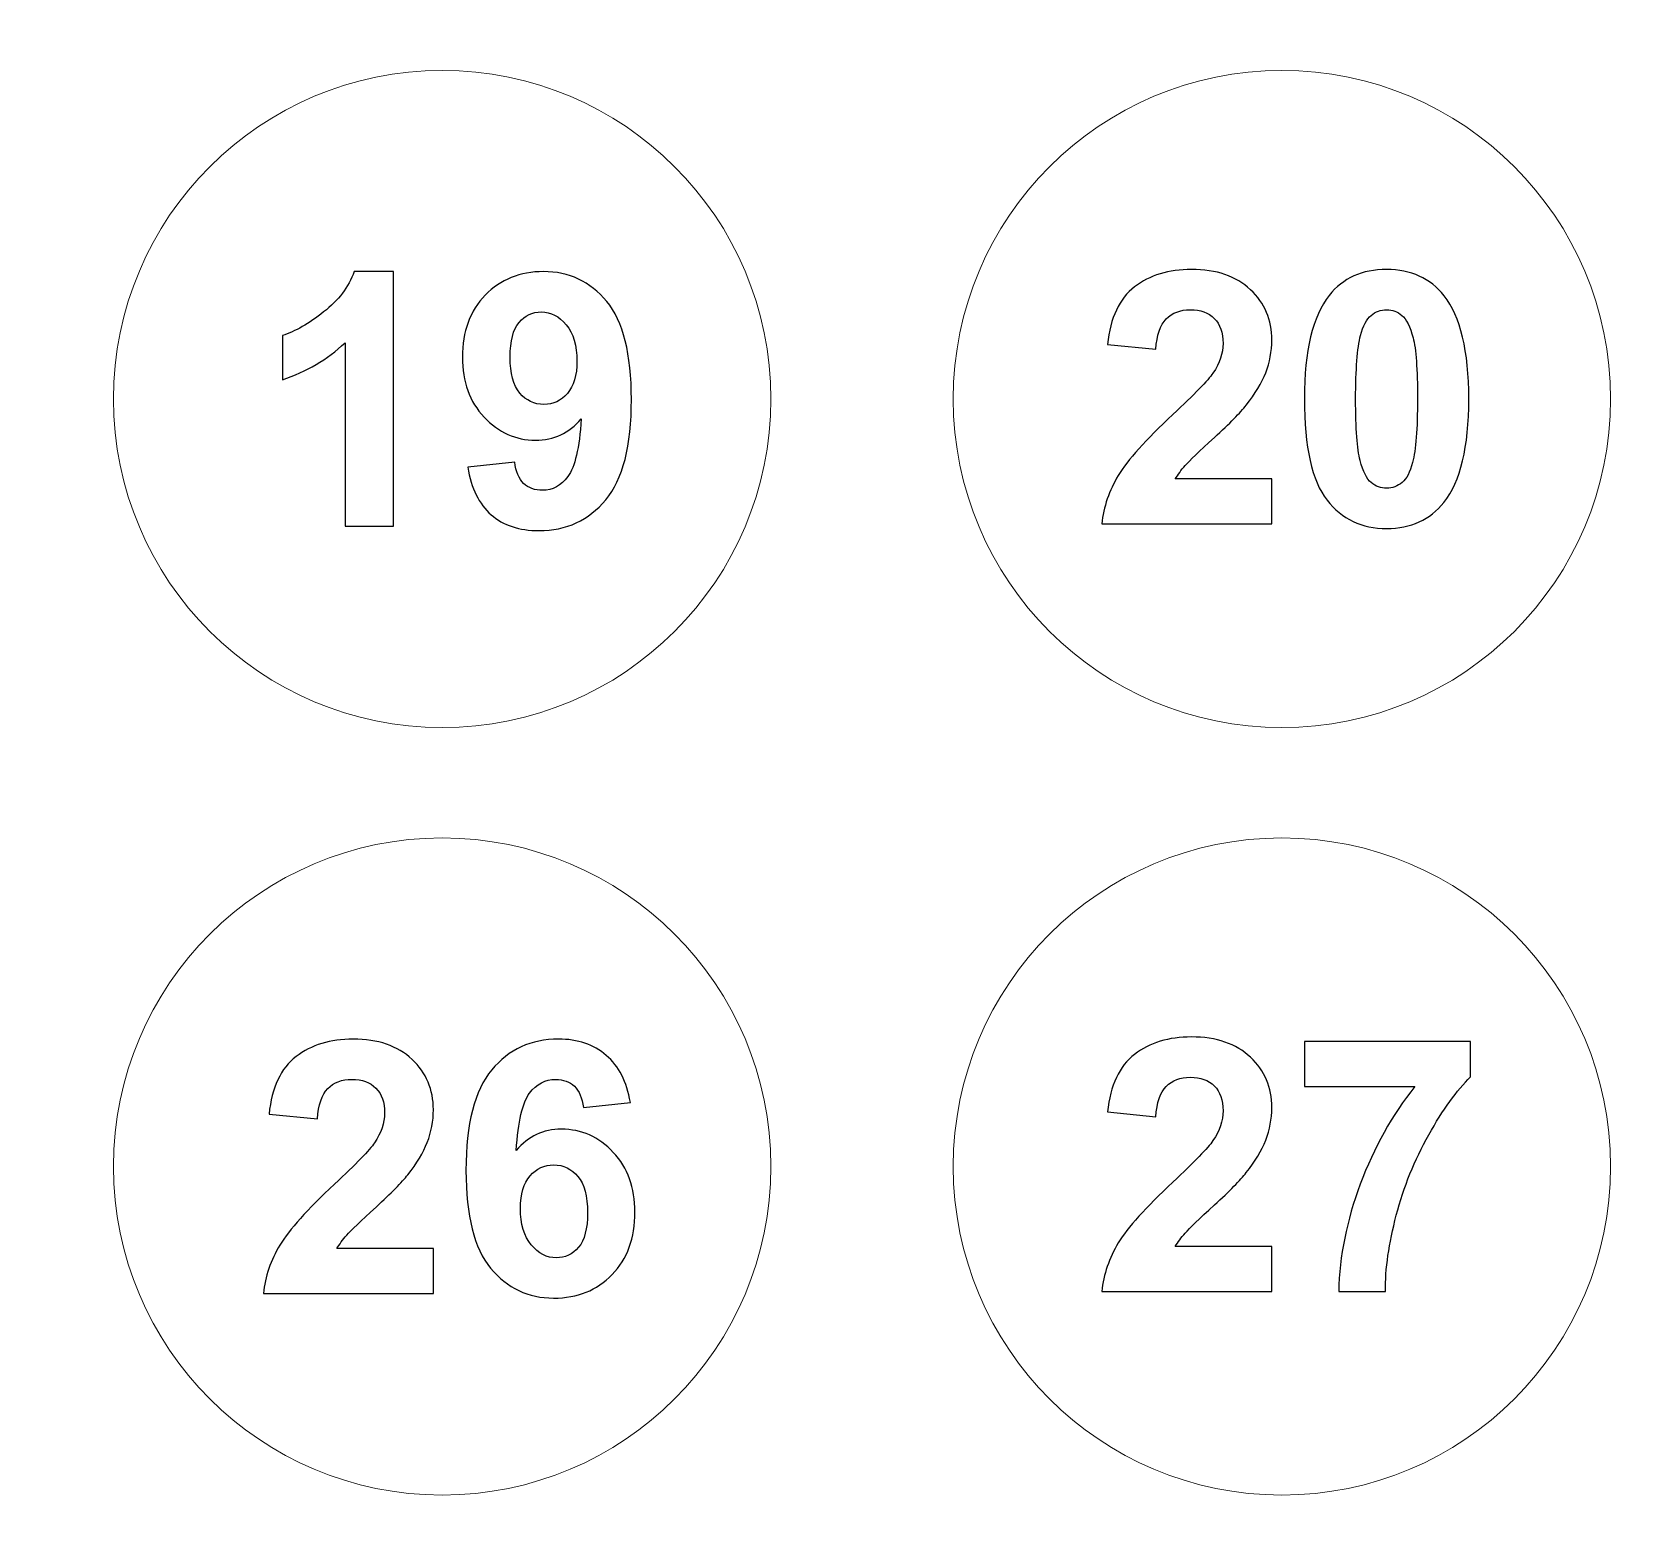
# Model space of a CAD drawing. Header units: millimetres. Extents: x -676 to 660, y -238 to 366.
# Drawn here: x 558.3 to 622.6, y 240.5 to 300 of the extents above; entities that cross this region are included whole.
import ezdxf

# ---------------------------------------------------------------- set-up
doc = ezdxf.new("R2010")
doc.units = ezdxf.units.MM
doc.header["$MEASUREMENT"] = 0
doc.layers.add('layer 1', color=7, linetype='Continuous')

msp = doc.modelspace()

# ---------------------------------------------------------------- linework, layer by layer
at = {"layer": 'layer 1', "color": 250, "lineweight": 20}
for points, knots in [([(221.6275, 362.1824), (221.6275, 362.1824), (457.0516, 362.1824), (457.0516, 362.1824), (457.0516, 362.1824), (457.0516, 362.1824), (659.621, 362.1824), (659.621, 362.1824), (659.621, 362.1824), (659.621, 362.1824), (659.621, 208.4226), (659.621, 208.4226), (659.621, 208.4226), (659.621, 208.4226), (457.0516, 208.4226), (457.0516, 208.4226), (457.0516, 208.4226), (457.0516, 208.4226), (221.6275, 208.4226), (221.6275, 208.4226), (221.6275, 208.4226), (221.6275, 208.4226), (221.6275, 362.1824), (221.6275, 362.1824)], [0, 0, 0, 0, 0.1428571, 0.1428571, 0.1428571, 0.1428571, 0.2857143, 0.2857143, 0.2857143, 0.2857143, 0.4285714, 0.4285714, 0.4285714, 0.4285714, 0.5714286, 0.5714286, 0.5714286, 0.5714286, 0.7142857, 0.7142857, 0.7142857, 0.7142857, 1, 1, 1, 1]), ([(574.7634, 298.4675), (582.0342, 298.4675), (587.9285, 292.5732), (587.9285, 285.3024), (587.9285, 285.3024), (587.9285, 278.0316), (582.0342, 272.1373), (574.7634, 272.1373), (574.7634, 272.1373), (567.4926, 272.1373), (561.5983, 278.0316), (561.5983, 285.3024), (561.5983, 285.3024), (561.5983, 292.5732), (567.4926, 298.4675), (574.7634, 298.4675)], [0, 0, 0, 0, 0.2, 0.2, 0.2, 0.2, 0.4, 0.4, 0.4, 0.4, 0.6, 0.6, 0.6, 0.6, 1, 1, 1, 1]), ([(608.3954, 298.4675), (615.6662, 298.4675), (621.5605, 292.5732), (621.5605, 285.3024), (621.5605, 285.3024), (621.5605, 278.0316), (615.6662, 272.1373), (608.3954, 272.1373), (608.3954, 272.1373), (601.1246, 272.1373), (595.2303, 278.0316), (595.2303, 285.3024), (595.2303, 285.3024), (595.2303, 292.5732), (601.1246, 298.4675), (608.3954, 298.4675)], [0, 0, 0, 0, 0.2, 0.2, 0.2, 0.2, 0.4, 0.4, 0.4, 0.4, 0.6, 0.6, 0.6, 0.6, 1, 1, 1, 1]), ([(574.7634, 267.7155), (582.0342, 267.7155), (587.9285, 261.8212), (587.9285, 254.5504), (587.9285, 254.5504), (587.9285, 247.2796), (582.0342, 241.3853), (574.7634, 241.3853), (574.7634, 241.3853), (567.4926, 241.3853), (561.5983, 247.2796), (561.5983, 254.5504), (561.5983, 254.5504), (561.5983, 261.8212), (567.4926, 267.7155), (574.7634, 267.7155)], [0, 0, 0, 0, 0.2, 0.2, 0.2, 0.2, 0.4, 0.4, 0.4, 0.4, 0.6, 0.6, 0.6, 0.6, 1, 1, 1, 1]), ([(608.3954, 267.7155), (615.6662, 267.7155), (621.5605, 261.8212), (621.5605, 254.5504), (621.5605, 254.5504), (621.5605, 247.2796), (615.6662, 241.3853), (608.3954, 241.3853), (608.3954, 241.3853), (601.1246, 241.3853), (595.2303, 247.2796), (595.2303, 254.5504), (595.2303, 254.5504), (595.2303, 261.8212), (601.1246, 267.7155), (608.3954, 267.7155)], [0, 0, 0, 0, 0.2, 0.2, 0.2, 0.2, 0.4, 0.4, 0.4, 0.4, 0.6, 0.6, 0.6, 0.6, 1, 1, 1, 1])]:
    msp.add_open_spline(points, degree=3, knots=knots, dxfattribs=at)
at = {"layer": 'layer 1', "color": 250}
for points, knots in [([(572.8095, 280.2134), (572.8095, 280.2134), (570.8698, 280.2134), (570.8698, 280.2134), (570.8698, 280.2134), (570.8698, 280.2134), (570.8698, 287.5524), (570.8698, 287.5524), (570.8698, 287.5524), (570.1618, 286.887), (569.3265, 286.3938), (568.3637, 286.0752), (568.3637, 286.0752), (568.3637, 286.0752), (568.3637, 287.845), (568.3637, 287.845), (568.3637, 287.845), (568.871, 288.0102), (569.4209, 288.3241), (570.0132, 288.789), (570.0132, 288.789), (570.6078, 289.2515), (571.0137, 289.7919), (571.2356, 290.4078), (571.2356, 290.4078), (571.2356, 290.4078), (572.8095, 290.4078), (572.8095, 290.4078), (572.8095, 290.4078), (572.8095, 290.4078), (572.8095, 280.2134), (572.8095, 280.2134)], [0, 0, 0, 0, 0.1111111, 0.1111111, 0.1111111, 0.1111111, 0.2222222, 0.2222222, 0.2222222, 0.2222222, 0.3333333, 0.3333333, 0.3333333, 0.3333333, 0.4444444, 0.4444444, 0.4444444, 0.4444444, 0.5555556, 0.5555556, 0.5555556, 0.5555556, 0.6666667, 0.6666667, 0.6666667, 0.6666667, 0.7777778, 0.7777778, 0.7777778, 0.7777778, 1, 1, 1, 1]), ([(575.7853, 282.5685), (575.7853, 282.5685), (577.6684, 282.7762), (577.6684, 282.7762), (577.6684, 282.7762), (577.7132, 282.3915), (577.8336, 282.106), (578.0247, 281.9219), (578.0247, 281.9219), (578.2159, 281.7355), (578.4707, 281.6434), (578.7846, 281.6434), (578.7846, 281.6434), (579.1834, 281.6434), (579.5209, 281.8299), (579.7993, 282.2004), (579.7993, 282.2004), (580.0778, 282.5709), (580.2548, 283.3402), (580.3326, 284.5035), (580.3326, 284.5035), (579.8442, 283.9372), (579.2353, 283.654), (578.5014, 283.654), (578.5014, 283.654), (577.7062, 283.654), (577.0171, 283.9608), (576.4389, 284.5767), (576.4389, 284.5767), (575.8608, 285.1926), (575.5729, 285.9926), (575.5729, 286.979), (575.5729, 286.979), (575.5729, 288.0079), (575.8773, 288.8362), (576.4885, 289.4639), (576.4885, 289.4639), (577.0997, 290.094), (577.8784, 290.4078), (578.8224, 290.4078), (578.8224, 290.4078), (579.8489, 290.4078), (580.6937, 290.009), (581.3521, 289.2137), (581.3521, 289.2137), (582.0105, 288.4161), (582.3408, 287.1064), (582.3408, 285.2799), (582.3408, 285.2799), (582.3408, 283.4251), (581.9987, 282.0847), (581.3143, 281.2635), (581.3143, 281.2635), (580.63, 280.4399), (579.738, 280.0293), (578.6383, 280.0293), (578.6383, 280.0293), (577.8477, 280.0293), (577.2106, 280.2417), (576.7221, 280.6665), (576.7221, 280.6665), (576.236, 281.0889), (575.9221, 281.7237), (575.7853, 282.5685)], [0, 0, 0, 0, 0.0588235, 0.0588235, 0.0588235, 0.0588235, 0.1176471, 0.1176471, 0.1176471, 0.1176471, 0.1764706, 0.1764706, 0.1764706, 0.1764706, 0.2352941, 0.2352941, 0.2352941, 0.2352941, 0.2941176, 0.2941176, 0.2941176, 0.2941176, 0.3529412, 0.3529412, 0.3529412, 0.3529412, 0.4117647, 0.4117647, 0.4117647, 0.4117647, 0.4705882, 0.4705882, 0.4705882, 0.4705882, 0.5294118, 0.5294118, 0.5294118, 0.5294118, 0.5882353, 0.5882353, 0.5882353, 0.5882353, 0.6470588, 0.6470588, 0.6470588, 0.6470588, 0.7058824, 0.7058824, 0.7058824, 0.7058824, 0.7647059, 0.7647059, 0.7647059, 0.7647059, 0.8235294, 0.8235294, 0.8235294, 0.8235294, 0.8823529, 0.8823529, 0.8823529, 0.8823529, 1, 1, 1, 1]), ([(607.9895, 282.0978), (607.9895, 282.0978), (607.9895, 280.2996), (607.9895, 280.2996), (607.9895, 280.2996), (607.9895, 280.2996), (601.1791, 280.2996), (601.1791, 280.2996), (601.1791, 280.2996), (601.2522, 280.9839), (601.474, 281.6305), (601.8422, 282.2417), (601.8422, 282.2417), (602.2103, 282.8529), (602.9395, 283.6647), (604.025, 284.6771), (604.025, 284.6771), (604.9005, 285.4936), (605.4362, 286.0481), (605.6344, 286.3384), (605.6344, 286.3384), (605.9011, 286.7395), (606.0356, 287.136), (606.0356, 287.5301), (606.0356, 287.5301), (606.0356, 287.9643), (605.9199, 288.297), (605.6863, 288.5306), (605.6863, 288.5306), (605.4551, 288.7643), (605.1341, 288.8799), (604.7259, 288.8799), (604.7259, 288.8799), (604.32, 288.8799), (603.9991, 288.7572), (603.7584, 288.5118), (603.7584, 288.5118), (603.52, 288.2687), (603.3831, 287.8628), (603.3454, 287.2941), (603.3454, 287.2941), (603.3454, 287.2941), (601.4056, 287.4876), (601.4056, 287.4876), (601.4056, 287.4876), (601.5212, 288.559), (601.8823, 289.3283), (602.4911, 289.7955), (602.4911, 289.7955), (603.1, 290.2604), (603.8598, 290.494), (604.7731, 290.494), (604.7731, 290.494), (605.7736, 290.494), (606.5595, 290.2226), (607.1329, 289.6822), (607.1329, 289.6822), (607.704, 289.1418), (607.9895, 288.4693), (607.9895, 287.6646), (607.9895, 287.6646), (607.9895, 287.2068), (607.9069, 286.7726), (607.7441, 286.3572), (607.7441, 286.3572), (607.5813, 285.9443), (607.3217, 285.5124), (606.9653, 285.0594), (606.9653, 285.0594), (606.7317, 284.7573), (606.3046, 284.3254), (605.691, 283.7615), (605.691, 283.7615), (605.0751, 283.1975), (604.6858, 282.8246), (604.5229, 282.6382), (604.5229, 282.6382), (604.3577, 282.4541), (604.2256, 282.2724), (604.1241, 282.0978), (604.1241, 282.0978), (604.1241, 282.0978), (607.9895, 282.0978), (607.9895, 282.0978)], [0, 0, 0, 0, 0.0454545, 0.0454545, 0.0454545, 0.0454545, 0.0909091, 0.0909091, 0.0909091, 0.0909091, 0.1363636, 0.1363636, 0.1363636, 0.1363636, 0.1818182, 0.1818182, 0.1818182, 0.1818182, 0.2272727, 0.2272727, 0.2272727, 0.2272727, 0.2727273, 0.2727273, 0.2727273, 0.2727273, 0.3181818, 0.3181818, 0.3181818, 0.3181818, 0.3636364, 0.3636364, 0.3636364, 0.3636364, 0.4090909, 0.4090909, 0.4090909, 0.4090909, 0.4545455, 0.4545455, 0.4545455, 0.4545455, 0.5, 0.5, 0.5, 0.5, 0.5454545, 0.5454545, 0.5454545, 0.5454545, 0.5909091, 0.5909091, 0.5909091, 0.5909091, 0.6363636, 0.6363636, 0.6363636, 0.6363636, 0.6818182, 0.6818182, 0.6818182, 0.6818182, 0.7272727, 0.7272727, 0.7272727, 0.7272727, 0.7727273, 0.7727273, 0.7727273, 0.7727273, 0.8181818, 0.8181818, 0.8181818, 0.8181818, 0.8636364, 0.8636364, 0.8636364, 0.8636364, 0.9090909, 0.9090909, 0.9090909, 0.9090909, 1, 1, 1, 1]), ([(612.5864, 290.494), (613.5681, 290.494), (614.335, 290.1424), (614.8896, 289.4392), (614.8896, 289.4392), (615.548, 288.6085), (615.8784, 287.228), (615.8784, 285.3024), (615.8784, 285.3024), (615.8784, 283.3792), (615.5456, 281.9963), (614.8825, 281.1562), (614.8825, 281.1562), (614.3327, 280.4624), (613.5681, 280.1155), (612.5864, 280.1155), (612.5864, 280.1155), (611.6, 280.1155), (610.8048, 280.4955), (610.2006, 281.2553), (610.2006, 281.2553), (609.5965, 282.0152), (609.2945, 283.3721), (609.2945, 285.3213), (609.2945, 285.3213), (609.2945, 287.2351), (609.6272, 288.6132), (610.2903, 289.4533), (610.2903, 289.4533), (610.8402, 290.1471), (611.6047, 290.494), (612.5864, 290.494)], [0, 0, 0, 0, 0.1111111, 0.1111111, 0.1111111, 0.1111111, 0.2222222, 0.2222222, 0.2222222, 0.2222222, 0.3333333, 0.3333333, 0.3333333, 0.3333333, 0.4444444, 0.4444444, 0.4444444, 0.4444444, 0.5555556, 0.5555556, 0.5555556, 0.5555556, 0.6666667, 0.6666667, 0.6666667, 0.6666667, 0.7777778, 0.7777778, 0.7777778, 0.7777778, 1, 1, 1, 1]), ([(580.1604, 286.8209), (580.1604, 287.4462), (580.0164, 287.9324), (579.7285, 288.2769), (579.7285, 288.2769), (579.443, 288.6214), (579.1103, 288.7937), (578.7327, 288.7937), (578.7327, 288.7937), (578.374, 288.7937), (578.0767, 288.6521), (577.8407, 288.3689), (577.8407, 288.3689), (577.6023, 288.0857), (577.4843, 287.6232), (577.4843, 286.9814), (577.4843, 286.9814), (577.4843, 286.3277), (577.6141, 285.8486), (577.8713, 285.5419), (577.8713, 285.5419), (578.1286, 285.2374), (578.4495, 285.0841), (578.8365, 285.0841), (578.8365, 285.0841), (579.2094, 285.0841), (579.5232, 285.2304), (579.7781, 285.5253), (579.7781, 285.5253), (580.0329, 285.8203), (580.1604, 286.2522), (580.1604, 286.8209)], [0, 0, 0, 0, 0.1111111, 0.1111111, 0.1111111, 0.1111111, 0.2222222, 0.2222222, 0.2222222, 0.2222222, 0.3333333, 0.3333333, 0.3333333, 0.3333333, 0.4444444, 0.4444444, 0.4444444, 0.4444444, 0.5555556, 0.5555556, 0.5555556, 0.5555556, 0.6666667, 0.6666667, 0.6666667, 0.6666667, 0.7777778, 0.7777778, 0.7777778, 0.7777778, 1, 1, 1, 1]), ([(612.5864, 288.8799), (612.3552, 288.8799), (612.1475, 288.8044), (611.9681, 288.6534), (611.9681, 288.6534), (611.7864, 288.5047), (611.6449, 288.2357), (611.5457, 287.8463), (611.5457, 287.8463), (611.4136, 287.3437), (611.3475, 286.4941), (611.3475, 285.3024), (611.3475, 285.3024), (611.3475, 284.1083), (611.4065, 283.2895), (611.5245, 282.8435), (611.5245, 282.8435), (611.6425, 282.3975), (611.7912, 282.1001), (611.9705, 281.9515), (611.9705, 281.9515), (612.1499, 281.8028), (612.3552, 281.7296), (612.5864, 281.7296), (612.5864, 281.7296), (612.8177, 281.7296), (613.0253, 281.8052), (613.207, 281.9562), (613.207, 281.9562), (613.3864, 282.1049), (613.528, 282.3739), (613.6271, 282.7632), (613.6271, 282.7632), (613.7592, 283.2612), (613.8253, 284.1083), (613.8253, 285.3024), (613.8253, 285.3024), (613.8253, 286.4941), (613.7663, 287.313), (613.6483, 287.759), (613.6483, 287.759), (613.5303, 288.205), (613.3817, 288.5047), (613.2023, 288.6534), (613.2023, 288.6534), (613.023, 288.8044), (612.8177, 288.8799), (612.5864, 288.8799)], [0, 0, 0, 0, 0.0769231, 0.0769231, 0.0769231, 0.0769231, 0.1538462, 0.1538462, 0.1538462, 0.1538462, 0.2307692, 0.2307692, 0.2307692, 0.2307692, 0.3076923, 0.3076923, 0.3076923, 0.3076923, 0.3846154, 0.3846154, 0.3846154, 0.3846154, 0.4615385, 0.4615385, 0.4615385, 0.4615385, 0.5384615, 0.5384615, 0.5384615, 0.5384615, 0.6153846, 0.6153846, 0.6153846, 0.6153846, 0.6923077, 0.6923077, 0.6923077, 0.6923077, 0.7692308, 0.7692308, 0.7692308, 0.7692308, 0.8461538, 0.8461538, 0.8461538, 0.8461538, 1, 1, 1, 1]), ([(574.4095, 251.2596), (574.4095, 251.2596), (574.4095, 249.4614), (574.4095, 249.4614), (574.4095, 249.4614), (574.4095, 249.4614), (567.5991, 249.4614), (567.5991, 249.4614), (567.5991, 249.4614), (567.6722, 250.1457), (567.894, 250.7923), (568.2622, 251.4035), (568.2622, 251.4035), (568.6303, 252.0147), (569.3595, 252.8265), (570.445, 253.8389), (570.445, 253.8389), (571.3205, 254.6554), (571.8562, 255.2099), (572.0544, 255.5002), (572.0544, 255.5002), (572.3211, 255.9013), (572.4556, 256.2978), (572.4556, 256.6919), (572.4556, 256.6919), (572.4556, 257.1261), (572.3399, 257.4588), (572.1063, 257.6924), (572.1063, 257.6924), (571.8751, 257.9261), (571.5541, 258.0417), (571.1459, 258.0417), (571.1459, 258.0417), (570.74, 258.0417), (570.4191, 257.919), (570.1784, 257.6736), (570.1784, 257.6736), (569.94, 257.4305), (569.8031, 257.0246), (569.7654, 256.4559), (569.7654, 256.4559), (569.7654, 256.4559), (567.8256, 256.6494), (567.8256, 256.6494), (567.8256, 256.6494), (567.9412, 257.7208), (568.3023, 258.4901), (568.9111, 258.9573), (568.9111, 258.9573), (569.52, 259.4222), (570.2798, 259.6558), (571.1931, 259.6558), (571.1931, 259.6558), (572.1936, 259.6558), (572.9795, 259.3844), (573.5529, 258.844), (573.5529, 258.844), (574.124, 258.3036), (574.4095, 257.6311), (574.4095, 256.8264), (574.4095, 256.8264), (574.4095, 256.3686), (574.3269, 255.9344), (574.1641, 255.519), (574.1641, 255.519), (574.0013, 255.1061), (573.7417, 254.6742), (573.3853, 254.2212), (573.3853, 254.2212), (573.1517, 253.9191), (572.7246, 253.4872), (572.111, 252.9233), (572.111, 252.9233), (571.4951, 252.3593), (571.1058, 251.9864), (570.9429, 251.8), (570.9429, 251.8), (570.7777, 251.6159), (570.6456, 251.4342), (570.5441, 251.2596), (570.5441, 251.2596), (570.5441, 251.2596), (574.4095, 251.2596), (574.4095, 251.2596)], [0, 0, 0, 0, 0.0454545, 0.0454545, 0.0454545, 0.0454545, 0.0909091, 0.0909091, 0.0909091, 0.0909091, 0.1363636, 0.1363636, 0.1363636, 0.1363636, 0.1818182, 0.1818182, 0.1818182, 0.1818182, 0.2272727, 0.2272727, 0.2272727, 0.2272727, 0.2727273, 0.2727273, 0.2727273, 0.2727273, 0.3181818, 0.3181818, 0.3181818, 0.3181818, 0.3636364, 0.3636364, 0.3636364, 0.3636364, 0.4090909, 0.4090909, 0.4090909, 0.4090909, 0.4545455, 0.4545455, 0.4545455, 0.4545455, 0.5, 0.5, 0.5, 0.5, 0.5454545, 0.5454545, 0.5454545, 0.5454545, 0.5909091, 0.5909091, 0.5909091, 0.5909091, 0.6363636, 0.6363636, 0.6363636, 0.6363636, 0.6818182, 0.6818182, 0.6818182, 0.6818182, 0.7272727, 0.7272727, 0.7272727, 0.7272727, 0.7727273, 0.7727273, 0.7727273, 0.7727273, 0.8181818, 0.8181818, 0.8181818, 0.8181818, 0.8636364, 0.8636364, 0.8636364, 0.8636364, 0.9090909, 0.9090909, 0.9090909, 0.9090909, 1, 1, 1, 1]), ([(582.2984, 257.1166), (582.2984, 257.1166), (580.4152, 256.909), (580.4152, 256.909), (580.4152, 256.909), (580.3704, 257.296), (580.25, 257.5815), (580.0565, 257.7656), (580.0565, 257.7656), (579.863, 257.9497), (579.6129, 258.0417), (579.3038, 258.0417), (579.3038, 258.0417), (578.8931, 258.0417), (578.5463, 257.8576), (578.2631, 257.4895), (578.2631, 257.4895), (577.9799, 257.1214), (577.8029, 256.3544), (577.7298, 255.1887), (577.7298, 255.1887), (578.2135, 255.7598), (578.8129, 256.0453), (579.5327, 256.0453), (579.5327, 256.0453), (580.3421, 256.0453), (581.0382, 255.7362), (581.6164, 255.1179), (581.6164, 255.1179), (582.1945, 254.4972), (582.4824, 253.6996), (582.4824, 252.7203), (582.4824, 252.7203), (582.4824, 251.682), (582.178, 250.8466), (581.5692, 250.2189), (581.5692, 250.2189), (580.9603, 249.5912), (580.1792, 249.2773), (579.2259, 249.2773), (579.2259, 249.2773), (578.2041, 249.2773), (577.3616, 249.6761), (576.7032, 250.4738), (576.7032, 250.4738), (576.0448, 251.2714), (575.7145, 252.5764), (575.7145, 254.3934), (575.7145, 254.3934), (575.7145, 256.2553), (576.059, 257.598), (576.7457, 258.4216), (576.7457, 258.4216), (577.4324, 259.2452), (578.3244, 259.6558), (579.4217, 259.6558), (579.4217, 259.6558), (580.191, 259.6558), (580.8282, 259.4387), (581.3332, 259.0045), (581.3332, 259.0045), (581.8382, 258.5727), (582.1591, 257.9426), (582.2984, 257.1166)], [0, 0, 0, 0, 0.0588235, 0.0588235, 0.0588235, 0.0588235, 0.1176471, 0.1176471, 0.1176471, 0.1176471, 0.1764706, 0.1764706, 0.1764706, 0.1764706, 0.2352941, 0.2352941, 0.2352941, 0.2352941, 0.2941176, 0.2941176, 0.2941176, 0.2941176, 0.3529412, 0.3529412, 0.3529412, 0.3529412, 0.4117647, 0.4117647, 0.4117647, 0.4117647, 0.4705882, 0.4705882, 0.4705882, 0.4705882, 0.5294118, 0.5294118, 0.5294118, 0.5294118, 0.5882353, 0.5882353, 0.5882353, 0.5882353, 0.6470588, 0.6470588, 0.6470588, 0.6470588, 0.7058824, 0.7058824, 0.7058824, 0.7058824, 0.7647059, 0.7647059, 0.7647059, 0.7647059, 0.8235294, 0.8235294, 0.8235294, 0.8235294, 0.8823529, 0.8823529, 0.8823529, 0.8823529, 1, 1, 1, 1]), ([(607.9895, 251.3458), (607.9895, 251.3458), (607.9895, 249.5476), (607.9895, 249.5476), (607.9895, 249.5476), (607.9895, 249.5476), (601.1791, 249.5476), (601.1791, 249.5476), (601.1791, 249.5476), (601.2522, 250.2319), (601.474, 250.8785), (601.8422, 251.4897), (601.8422, 251.4897), (602.2103, 252.1009), (602.9395, 252.9127), (604.025, 253.9251), (604.025, 253.9251), (604.9005, 254.7416), (605.4362, 255.2961), (605.6344, 255.5864), (605.6344, 255.5864), (605.9011, 255.9875), (606.0356, 256.384), (606.0356, 256.7781), (606.0356, 256.7781), (606.0356, 257.2123), (605.9199, 257.545), (605.6863, 257.7786), (605.6863, 257.7786), (605.4551, 258.0123), (605.1341, 258.1279), (604.7259, 258.1279), (604.7259, 258.1279), (604.32, 258.1279), (603.9991, 258.0052), (603.7584, 257.7598), (603.7584, 257.7598), (603.52, 257.5167), (603.3831, 257.1108), (603.3454, 256.5421), (603.3454, 256.5421), (603.3454, 256.5421), (601.4056, 256.7356), (601.4056, 256.7356), (601.4056, 256.7356), (601.5212, 257.807), (601.8823, 258.5763), (602.4911, 259.0435), (602.4911, 259.0435), (603.1, 259.5084), (603.8598, 259.742), (604.7731, 259.742), (604.7731, 259.742), (605.7736, 259.742), (606.5595, 259.4706), (607.1329, 258.9302), (607.1329, 258.9302), (607.704, 258.3898), (607.9895, 257.7173), (607.9895, 256.9126), (607.9895, 256.9126), (607.9895, 256.4548), (607.9069, 256.0206), (607.7441, 255.6052), (607.7441, 255.6052), (607.5813, 255.1923), (607.3217, 254.7604), (606.9653, 254.3074), (606.9653, 254.3074), (606.7317, 254.0053), (606.3046, 253.5734), (605.691, 253.0095), (605.691, 253.0095), (605.0751, 252.4455), (604.6858, 252.0726), (604.5229, 251.8862), (604.5229, 251.8862), (604.3577, 251.7021), (604.2256, 251.5204), (604.1241, 251.3458), (604.1241, 251.3458), (604.1241, 251.3458), (607.9895, 251.3458), (607.9895, 251.3458)], [0, 0, 0, 0, 0.0454545, 0.0454545, 0.0454545, 0.0454545, 0.0909091, 0.0909091, 0.0909091, 0.0909091, 0.1363636, 0.1363636, 0.1363636, 0.1363636, 0.1818182, 0.1818182, 0.1818182, 0.1818182, 0.2272727, 0.2272727, 0.2272727, 0.2272727, 0.2727273, 0.2727273, 0.2727273, 0.2727273, 0.3181818, 0.3181818, 0.3181818, 0.3181818, 0.3636364, 0.3636364, 0.3636364, 0.3636364, 0.4090909, 0.4090909, 0.4090909, 0.4090909, 0.4545455, 0.4545455, 0.4545455, 0.4545455, 0.5, 0.5, 0.5, 0.5, 0.5454545, 0.5454545, 0.5454545, 0.5454545, 0.5909091, 0.5909091, 0.5909091, 0.5909091, 0.6363636, 0.6363636, 0.6363636, 0.6363636, 0.6818182, 0.6818182, 0.6818182, 0.6818182, 0.7272727, 0.7272727, 0.7272727, 0.7272727, 0.7727273, 0.7727273, 0.7727273, 0.7727273, 0.8181818, 0.8181818, 0.8181818, 0.8181818, 0.8636364, 0.8636364, 0.8636364, 0.8636364, 0.9090909, 0.9090909, 0.9090909, 0.9090909, 1, 1, 1, 1]), ([(609.2945, 257.7598), (609.2945, 257.7598), (609.2945, 259.5579), (609.2945, 259.5579), (609.2945, 259.5579), (609.2945, 259.5579), (615.9492, 259.5579), (615.9492, 259.5579), (615.9492, 259.5579), (615.9492, 259.5579), (615.9492, 258.1421), (615.9492, 258.1421), (615.9492, 258.1421), (615.3993, 257.6017), (614.8424, 256.8276), (614.2737, 255.8176), (614.2737, 255.8176), (613.7073, 254.8076), (613.2731, 253.7339), (612.9758, 252.5965), (612.9758, 252.5965), (612.6785, 251.4591), (612.5321, 250.442), (612.5369, 249.5476), (612.5369, 249.5476), (612.5369, 249.5476), (610.6679, 249.5476), (610.6679, 249.5476), (610.6679, 249.5476), (610.7009, 250.9517), (610.9888, 252.3841), (611.5339, 253.8448), (611.5339, 253.8448), (612.0814, 255.3032), (612.8082, 256.6105), (613.7215, 257.7598), (613.7215, 257.7598), (613.7215, 257.7598), (609.2945, 257.7598), (609.2945, 257.7598)], [0, 0, 0, 0, 0.0909091, 0.0909091, 0.0909091, 0.0909091, 0.1818182, 0.1818182, 0.1818182, 0.1818182, 0.2727273, 0.2727273, 0.2727273, 0.2727273, 0.3636364, 0.3636364, 0.3636364, 0.3636364, 0.4545455, 0.4545455, 0.4545455, 0.4545455, 0.5454545, 0.5454545, 0.5454545, 0.5454545, 0.6363636, 0.6363636, 0.6363636, 0.6363636, 0.7272727, 0.7272727, 0.7272727, 0.7272727, 0.8181818, 0.8181818, 0.8181818, 0.8181818, 1, 1, 1, 1]), ([(577.8949, 252.8737), (577.8949, 252.2413), (578.0413, 251.7528), (578.3315, 251.4082), (578.3315, 251.4082), (578.6218, 251.0637), (578.9521, 250.8914), (579.3274, 250.8914), (579.3274, 250.8914), (579.686, 250.8914), (579.9857, 251.033), (580.2264, 251.3139), (580.2264, 251.3139), (580.4648, 251.597), (580.5851, 252.0596), (580.5851, 252.7014), (580.5851, 252.7014), (580.5851, 253.3622), (580.4553, 253.8459), (580.1981, 254.1551), (580.1981, 254.1551), (579.9385, 254.4619), (579.6176, 254.6152), (579.2306, 254.6152), (579.2306, 254.6152), (578.8554, 254.6152), (578.5415, 254.4689), (578.282, 254.174), (578.282, 254.174), (578.0247, 253.8813), (577.8949, 253.4471), (577.8949, 252.8737)], [0, 0, 0, 0, 0.1111111, 0.1111111, 0.1111111, 0.1111111, 0.2222222, 0.2222222, 0.2222222, 0.2222222, 0.3333333, 0.3333333, 0.3333333, 0.3333333, 0.4444444, 0.4444444, 0.4444444, 0.4444444, 0.5555556, 0.5555556, 0.5555556, 0.5555556, 0.6666667, 0.6666667, 0.6666667, 0.6666667, 0.7777778, 0.7777778, 0.7777778, 0.7777778, 1, 1, 1, 1])]:
    msp.add_open_spline(points, degree=3, knots=knots, dxfattribs=at)

doc.saveas('drawing.dxf')
